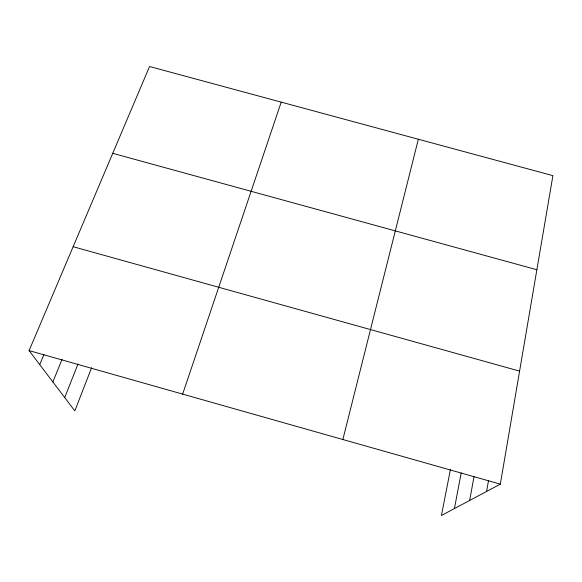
<?xml version="1.0" encoding="UTF-8"?>
<svg xmlns="http://www.w3.org/2000/svg" width="582" height="582" viewBox="0 0 582 582"><rect width="100%" height="100%" fill="white"/><g stroke="black" fill="none" stroke-linecap="round" stroke-linejoin="round"><path stroke-width="0.87" d="M450.424 469.521L441.425 515.492L500.331 484.144L552.9 175.648L149.545 66.508L29.1 350.604L74.823 410.907L91.57 367.795M486.596 491.455L488.48 480.761M469.638 500.484L474.039 476.491M454.411 508.581L461.191 472.94M342.856 439.519L418.349 139.244M182.646 394.116L281.215 102.134M64.711 397.564L78.01 363.99M52.882 381.967L62.07 359.29M39.729 364.623L43.905 354.584M112.741 153.321L536.866 269.735M73.15 246.703L519.595 371.12M29.1 350.604L500.331 484.144"/></g></svg>
